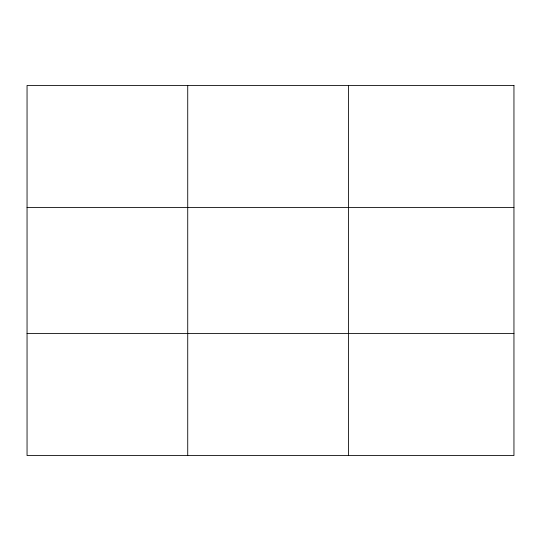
<?xml version="1.0" encoding="UTF-8"?>
<svg xmlns="http://www.w3.org/2000/svg" width="541" height="541" viewBox="0 0 541 541"><rect width="100%" height="100%" fill="white"/><g stroke="black" fill="none" stroke-linecap="round" stroke-linejoin="round"><path stroke-width="0.81" d="M187.727 455.549L187.727 85.451M348.404 455.549L348.404 85.451M27.05 207.582L513.95 207.582M27.05 333.418L513.95 333.418M513.95 85.451L513.95 455.549L27.05 455.549L27.05 85.451L513.95 85.451"/></g></svg>
